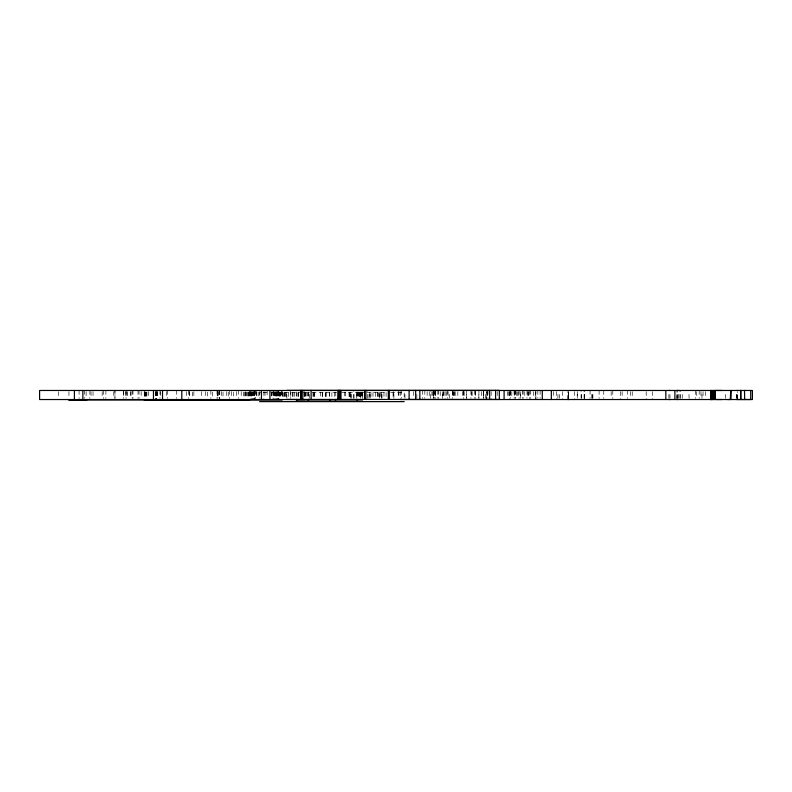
<?xml version="1.0" encoding="UTF-8"?>
<svg xmlns="http://www.w3.org/2000/svg" width="792" height="792" viewBox="0 0 792 792"><rect width="100%" height="100%" fill="white"/><g stroke="black" fill="none" stroke-linecap="round" stroke-linejoin="round"><path stroke-width="0.59" stroke-dasharray="3.96 2.97" d="M286.862 398.307L286.862 391.515M309.316 398.307L309.316 391.515M350.757 398.307L350.757 391.515M351.737 398.307L351.737 391.515M353.737 398.307L353.737 390.377M354.014 398.307L354.014 391.515M356.677 398.307L356.677 391.515M360.261 398.307L360.261 391.515M362.439 398.307L362.439 391.515M367.498 398.307L367.498 390.377M368.993 398.307L368.993 391.515M370.141 398.218L370.141 391.495M379.596 398.307L379.596 391.515M381.744 398.307L381.744 391.515M381.942 398.307L381.942 391.515M393.901 398.307L393.901 391.515M404.95 398.307L404.95 391.515M416.849 398.307L416.849 391.515M430.591 398.307L430.591 390.377M433.58 398.307L433.58 390.377M449.262 398.307L449.262 391.515M466.3 398.307L466.3 391.515M478.853 398.307L478.853 391.515M485.417 398.307L485.417 391.515M557.924 398.396L557.924 391.594M559.607 398.396L559.607 391.594M567.785 399.524L567.785 391.604M568.191 398.396L568.191 391.604M568.349 398.396L568.349 391.604L568.438 399.534M581.1 398.396L581.1 390.466M581.427 398.396L581.427 391.604M584.08 398.396L584.08 390.466M584.417 398.396L584.417 390.466M584.536 398.396L584.536 391.604M591.763 398.396L591.763 391.604M592.436 398.396L592.436 391.604M592.891 398.396L592.891 391.604M668.903 398.396L668.903 391.604M669.973 398.396L669.973 391.604M676.922 398.396L676.922 390.466M677.249 398.396L677.249 390.466M678.665 398.307L678.665 391.585M679.912 398.396L679.912 390.466M680.239 398.396L680.239 390.466M682.229 398.396L682.229 391.604M689.089 398.396L688.931 391.604M701.969 398.396L701.969 391.594M725.304 398.396L725.304 391.604M736.738 398.396L736.738 391.604M736.897 398.396L736.897 391.604M737.134 398.396L737.144 391.604M737.293 399.524L737.293 391.604M676.992 399.524L677.041 391.594M260.568 392.555L259.598 392.555L259.598 398.218M263.092 392.555L269.201 392.555M270.725 392.555L300.544 392.555M302.455 392.555L309.741 392.555M312.167 392.555L336.758 392.555M341.53 392.555L364.805 392.555M366.716 392.555L386.942 392.555M390.664 392.555L404.187 392.555L404.187 398.218M393.733 391.515L393.733 398.307M362.518 392.04L362.498 399.97M362.31 392.05L362.31 397.713M361.934 392.05L361.944 399.98M361.409 392.05L361.419 397.713M360.766 392.05L360.776 397.713M360.053 392.05L360.053 397.713M358.944 392.05L358.954 397.713M358.261 392.05L358.271 397.713M357.677 392.05L357.677 399.98M357.222 392.05L357.232 397.713M357.063 392.05L357.063 399.98M356.836 392.04L356.875 397.742M345.213 392.05L345.213 397.713M344.817 392.08L344.827 397.752M335.768 392.06L335.798 400.01M329.719 392.07L329.739 400.019M320.71 392.099L320.72 397.762M308.672 392.08L308.672 400.039M308.524 392.08L308.533 400.01M307.969 392.08L307.979 397.742M307.058 392.08L307.068 397.742M305.851 392.08L305.851 397.742M304.415 392.08L304.425 397.742M296.228 392.08L296.238 400.01M249.777 391.495L249.826 397.475M189.545 391.505L189.545 397.475M189.446 391.594L189.446 397.564M166.29 391.575L166.3 397.534M160.439 391.575L160.449 397.544M93.02 391.604L93.06 397.614M68.934 391.614L68.944 397.653M705.326 391.644L705.326 398.406M703.039 391.644L703.039 398.406M700.979 391.604L700.979 398.396M699.188 390.515L699.188 398.406M696.732 391.644L696.732 398.406M695.544 390.515L695.544 398.406M652.271 391.604L652.271 399.534M646.203 391.604L646.203 399.534M632.234 391.604L632.234 398.396M630.59 391.604L630.59 398.396M627.422 390.466L627.422 398.396M622.116 391.604L622.126 398.396M620.542 391.604L620.542 399.534M612.79 390.515L612.79 398.406M611.167 391.604L611.167 398.396M603.751 390.515L603.751 398.406M599.108 390.466L599.108 398.396M590.05 390.466L590.05 398.396M574.497 391.604L574.497 399.534M562.429 391.604L562.429 399.534M556.4 391.604L556.4 399.534M553.628 391.604L553.628 398.396M540.144 390.466L540.094 398.396M537.837 390.466L537.837 398.396M535.531 391.604L535.531 398.396M533.412 391.604L533.412 398.396M530.739 390.466L530.739 398.396M529.789 390.466L529.789 399.534M528.838 391.604L528.838 398.396M528.333 391.604L528.333 398.396M527.423 391.604L527.423 398.396M526.977 390.466L526.977 398.396M524.749 391.604L524.749 398.396M523.166 390.466L523.166 398.396M522.413 390.466L522.413 398.396M519.077 390.515L519.077 398.406M518.79 391.604L518.79 398.396M517.423 391.644L517.423 398.406M516.265 391.604L516.265 398.396M515.671 390.515L515.671 398.406M515.077 390.466L515.077 398.396M514.562 391.604L514.562 398.396M514.097 390.466L514.097 398.396M511.81 391.644L511.81 398.406M510.305 391.604L510.305 398.396M510.256 390.466L510.256 398.396M509.434 391.644L509.434 398.406M509.256 391.604L509.256 399.534M508.781 391.604L508.781 398.396M507.444 391.604L507.444 398.396M497.218 391.604L497.218 398.396M491.159 391.604L491.159 399.534M487.961 390.466L487.961 398.396M487.357 391.604L487.357 398.396M487.12 391.604L487.12 398.396M483.744 390.466L483.744 398.396M483.655 391.604L483.655 398.396M483.437 391.604L483.437 398.396M483.358 391.604L483.298 398.396L483.219 391.604M481.328 391.604L481.328 398.396M478.922 390.466L478.922 398.396M475.606 390.466L475.547 398.396M475.309 391.604L475.309 398.396M474.705 390.466L474.705 398.396M472.161 391.604L472.161 398.396M471.695 391.604L471.695 398.396M470.923 390.515L470.923 398.406M466.547 390.466L466.547 398.396M464.191 391.604L464.191 398.396M463.558 390.515L463.558 398.406M463.34 391.604L463.34 398.396M462.419 391.604L462.419 398.396M457.825 391.644L457.825 398.406M455.222 391.604L455.222 398.396M454.499 391.604L454.499 398.396M453.875 391.604L453.875 398.396M453.489 391.604L453.489 398.396M452.41 390.466L452.41 398.396M452.361 391.604L452.361 398.396M448.094 391.604L448.094 398.396M447.589 390.466L447.589 398.396M446.391 391.604L446.391 398.396M445.094 391.604L445.104 399.534M443.867 391.604L443.867 398.396M443.52 391.604L443.52 398.396M440.243 391.604L440.243 398.396M438.233 390.466L438.233 398.396M437.907 390.466L437.907 398.396M435.679 391.604L435.679 398.396M435.234 390.466L435.234 398.396M435.065 391.604L435.055 398.396M434.333 390.466L434.333 398.396M433.818 391.604L433.818 398.396M433.422 390.466L433.422 398.396M432.868 391.604L432.868 398.396M431.917 391.604L431.917 398.396M429.254 391.604L429.254 398.396M427.126 391.604L427.126 398.396M424.819 390.466L424.819 398.396M422.512 390.466L422.562 398.396M413.384 391.604L413.384 398.396M401.267 390.377L401.267 398.307M400.267 391.604L400.267 399.534M398.921 391.515L398.921 398.307M398.623 391.515L398.623 398.307M393.06 392.555L393.06 398.218M386.1 392.555L386.1 398.218M383.971 392.555L383.971 398.218M381.298 392.555L381.298 398.218M380.348 392.555L380.348 398.218M379.398 392.555L379.398 398.218M378.893 392.555L378.893 398.218M377.992 392.555L377.992 398.218M377.537 392.555L377.537 398.218M375.319 392.555L375.319 398.218M372.973 392.555L372.973 398.218M370.973 392.555L370.973 398.218M369.349 392.555L369.349 398.218M360.865 392.555L360.865 398.218M359.726 392.555L359.726 398.218M359.34 392.555L359.34 398.218M358.004 392.555L358.004 398.218M350.797 392.555L350.797 398.218M349.876 392.555L349.876 398.218M349.737 392.555L349.737 398.218M349.034 392.555L349.034 398.218M334.303 392.555L334.303 398.218M331.888 392.555L331.888 398.218M329.482 392.555L329.482 398.218M326.106 392.555L326.106 398.218M325.868 392.555L325.868 398.218M325.264 392.555L325.264 398.218M322.72 392.555L322.72 398.218M322.255 392.555L322.255 398.218M314.751 392.555L314.751 398.218M314.048 392.555L314.048 398.218M313.909 392.555L313.909 398.218M312.988 392.555L312.988 398.218M305.781 392.555L305.781 398.218M304.732 391.604L304.732 398.396M304.445 392.555L304.445 398.218M304.059 392.555L304.059 398.218M298.653 392.555L298.653 398.218M298.148 392.555L298.148 398.218M296.95 392.555L296.95 398.218M294.426 392.555L294.426 398.218M292.901 392.555L292.901 398.218M292.812 392.555L292.812 398.218M290.812 392.555L290.812 398.218M290.575 390.496L290.575 398.396M288.466 392.555L288.466 398.218M286.249 392.555L286.249 398.218M285.793 392.555L285.793 398.218M284.892 392.555L284.892 398.218M284.377 392.555L284.377 398.218M283.427 392.555L283.427 398.218M282.487 392.555L282.487 398.218M282.17 392.089L282.17 397.752M282.081 390.961L282.031 397.752M281.348 390.961L281.348 397.752M280.823 392.089L280.823 397.752M280.219 392.089L280.219 397.752M279.814 392.555L279.814 398.218M279.546 392.089L279.546 397.752M279.002 391.624L278.982 399.554M278.804 392.089L278.804 397.752M278.784 391.624L278.784 399.554M278.527 391.624L278.527 399.554M278.2 391.624L278.2 399.554M277.992 392.089L277.992 397.752M277.794 391.624L277.794 399.554M277.309 391.624L277.309 399.554M277.111 392.089L277.111 397.752M276.943 392.089L276.943 397.752M276.764 391.624L276.764 399.554M276.457 392.089L276.457 397.752M276.151 392.089L276.151 397.752M276.141 391.624L276.141 399.554M275.784 392.089L275.784 397.752M275.438 391.624L275.438 399.554M275.131 392.089L275.131 397.752M274.675 391.624L274.675 399.554M274.042 392.089L274.042 397.752M273.834 391.624L273.834 399.554M273.161 390.961L273.082 398.218M272.933 391.624L272.933 399.554M271.646 392.089L271.646 397.752M271.527 391.624L271.527 398.425M267.132 390.961L267.132 397.752M265.033 391.624L265.023 398.396M263.894 391.624L263.894 399.554M259.875 390.466L259.875 398.396M258.212 392.089L258.212 397.752M256.786 391.624L256.786 398.425M256.648 391.624L256.628 398.396M255.47 390.496L255.44 398.396M254.875 390.496L254.925 399.554M254.806 391.624L254.836 399.554M254.598 391.624L254.598 399.554M254.311 391.624L254.311 399.554M253.935 391.624L253.935 399.554M253.48 391.624L253.48 399.554M252.955 391.624L252.955 399.554M252.341 391.624L252.341 399.554M251.965 392.089L251.965 397.752M251.658 391.624L251.658 399.554M251.539 392.089L251.539 397.752M251.034 392.089L251.034 397.752M250.896 391.624L250.896 399.554M250.559 392.089L250.44 397.752M250.401 391.624L250.401 398.425M250.064 391.624L250.064 398.425M249.787 392.089L249.787 397.752M249.163 391.624L249.163 398.425M249.044 392.089L249.044 397.752M248.381 392.089L248.381 397.752M248.233 392.089L248.233 397.752M247.351 392.089L247.351 397.752M246.401 392.089L246.401 397.752M245.867 391.624L245.867 398.425M245.381 392.089L245.381 397.752M244.302 392.089L244.302 397.752M243.471 392.089L243.471 397.752M241.223 391.624L241.223 398.425M238.451 390.466L238.451 398.396M236.481 391.624L236.481 398.425M233.412 392.089L233.412 397.752M231.65 391.624L231.65 398.425M229.383 390.466L229.383 398.396M228.254 392.089L228.254 397.752M226.73 391.624L226.73 398.425M223.027 392.089L223.027 397.752M221.72 391.624L221.72 398.425M219.76 390.466L219.76 398.396M219.711 390.466L219.711 398.396M219.285 390.466L219.285 398.396M218.602 391.604L218.602 398.396M217.869 390.466L217.869 398.396M217.731 392.089L217.731 397.752M217.285 391.624L217.285 398.425M217.008 390.466L217.008 398.396M212.365 392.089L212.365 397.752M210.88 390.466L210.88 398.396M207.653 392.089L207.653 397.752M205.286 391.604L205.286 398.396M201.307 391.624L201.307 398.425M193.862 391.604L193.862 398.396M192.605 392.089L192.605 397.752M188.575 390.515L188.575 398.406M186.625 391.604L186.625 398.396M176.745 390.466L176.695 398.396M167.637 390.466L167.647 398.396M159.984 390.466L159.984 398.396M157.618 391.624L157.618 398.425M157.222 391.624L157.222 398.425M156.826 391.624L156.826 399.554M156.46 391.624L156.46 399.554M156.103 391.624L156.103 399.554M155.776 391.624L155.776 399.554M155.47 391.624L155.47 399.554M148.639 391.604L148.639 398.396M146.876 392.089L146.876 397.752M146.49 392.089L146.49 397.752M146.114 392.089L146.114 397.752M145.768 392.089L145.778 397.752M145.441 392.089L145.401 397.752M145.144 392.089L145.144 397.752M145.075 392.089L145.075 397.752M144.886 392.089L144.886 397.752M144.797 392.089L144.669 397.752M144.481 392.089L144.58 397.752M144.401 392.089L144.342 397.752M144.283 390.961L144.223 397.752M141.174 391.604L141.174 398.396M139.045 390.466L139.045 398.396M138.026 390.515L138.026 398.406M132.987 390.466L132.987 398.396M132.185 390.466L132.185 398.396M131.017 391.644L131.017 398.406M130.363 391.604L130.363 398.396M127.235 391.644L127.235 398.406M126.888 391.644L126.888 398.406M126.047 390.466L126.076 398.406M125.71 391.604L125.74 398.396M123.701 391.604L123.701 398.396M123.304 390.466L123.334 398.396M114.949 390.466L114.949 398.396L114.939 390.515M113.771 391.644L113.771 398.406M105.88 390.466L105.88 398.396M103.336 390.515L103.336 398.406M102.168 391.644L102.168 398.406M91.031 391.644L91.031 398.406M89.872 390.515L89.872 398.406M86.12 391.644L86.12 398.406M84.457 390.466L84.457 398.396M79.081 390.515L79.081 398.406M58.667 391.644L58.667 398.406M568.656 391.604L568.656 398.396L568.656 391.604M577.259 391.604L577.259 398.396L577.259 391.604M535.867 399.534L535.867 391.604L535.847 399.534M520.413 398.396L520.413 391.604L520.324 398.396M486.694 399.534L486.694 391.604L486.674 399.534M442.342 398.396L442.342 391.604L442.253 398.396"/><path stroke-width="1.19" d="M302.782 399.445L302.782 390.377M311.098 399.445L311.098 390.377M338.125 399.445L338.045 390.377M338.164 399.445L338.481 390.377M338.867 399.445L338.867 390.377M339.481 399.445L339.481 390.377M340.204 399.445L340.204 390.377M364.558 399.445L364.558 390.377M365.874 399.445L365.874 390.377M388.318 399.445L388.318 390.377M389.317 399.445L389.317 390.377M409.108 399.445L409.108 390.377M415.661 399.445L415.661 390.377M419.839 399.445L419.839 390.377M489.654 399.445L489.654 390.377M495.594 399.445L495.594 390.377M678.665 399.425L676.992 399.524M710.612 390.466L710.711 399.524L710.751 390.515M710.78 399.524L710.78 390.466M710.899 399.524L710.899 390.466M711.364 399.524L711.364 390.466M711.978 399.524L711.978 390.466M712.701 390.466L712.701 399.524L710.523 399.524M713.483 399.524L713.483 390.466M714.265 399.524L714.265 390.466M715.433 390.466L714.998 399.524L715.433 390.466L721.878 390.466M731.006 399.524L731.006 390.466M740.599 390.466L740.599 399.524L750.717 399.524L750.717 390.466M740.896 399.524L740.896 390.466M308.672 400.039L307.979 400.01M68.944 400.039L86.823 400.01M340.976 390.377L340.976 399.445M745.074 390.466L744.51 390.466L744.678 399.524M162.518 399.92L160.449 399.92L161.875 399.93M164.132 399.92L166.3 399.92L165.399 399.92M184.704 399.97L249.826 399.861L68.944 399.96L80.972 399.97M335.778 399.99L335.263 400M329.739 400.019L330.254 400.019M356.875 400L357.677 399.98M286.862 390.377L499.326 390.377L499.326 399.445L286.862 399.445M677.041 390.466L678.665 390.466M730.759 390.466L730.303 399.524L727.61 399.524M736.738 390.466L737.293 390.466M740.035 390.466L740.797 390.466M668.903 390.466L669.973 390.466M567.814 399.524L568.656 399.524M716.116 399.524L721.878 399.524M736.738 399.524L752.4 399.524L752.4 390.466L39.6 390.466L39.6 399.534L304.732 399.534M400.267 399.534L740.035 399.524M668.903 399.534L669.973 399.524M362.518 399.97L296.238 400.01L296.941 400.019M144.203 400.019L282.17 400.019M259.598 401.623L404.187 401.623M674.883 390.515L674.883 399.534M665.824 390.515L665.824 399.534M551.341 390.515L551.341 399.534M542.282 390.515L542.282 399.534M504.098 390.515L504.098 399.534M269.923 390.466L269.923 399.534M261.459 390.466L261.459 399.534M181.804 390.466L181.804 399.534M162.518 390.466L162.518 399.534M153.46 390.466L153.46 399.534M82.873 390.466L82.873 399.534M74.398 390.466L74.398 399.534M301 390.377L300.97 399.445L301 390.377"/></g></svg>
